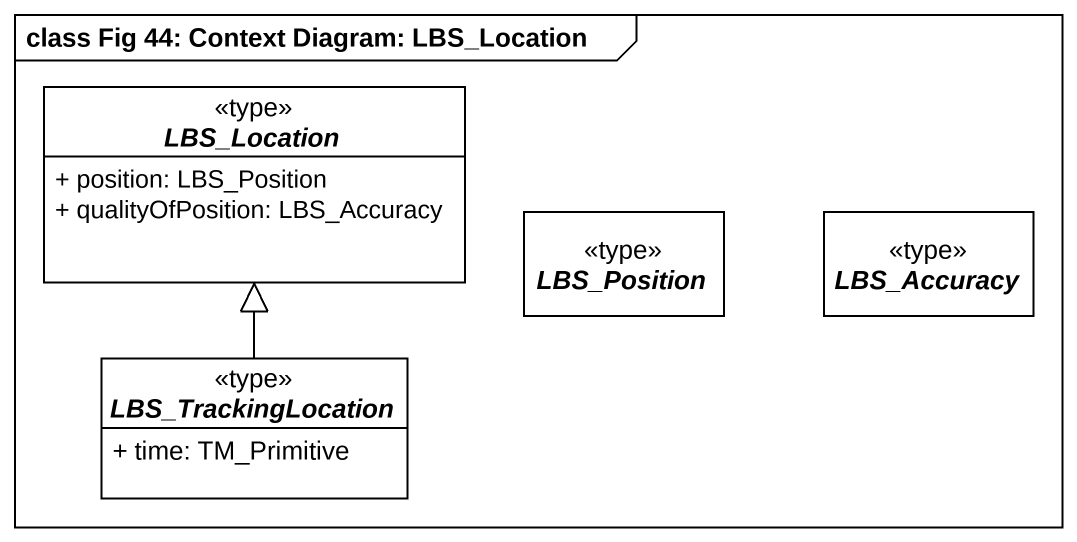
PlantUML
@startuml
mainframe class Fig 44: Context Diagram: LBS_Location
hide circle
hide empty members
skinparam classAttributeIconSize 0
abstract class LBS_Location <<type>> {
  + position: LBS_Position
  + qualityOfPosition: LBS_Accuracy
}
abstract class LBS_Position <<type>>
abstract class LBS_Accuracy <<type>>
abstract class LBS_TrackingLocation <<type>> {
  + time: TM_Primitive
}
LBS_TrackingLocation -up-|> LBS_Location
@enduml
